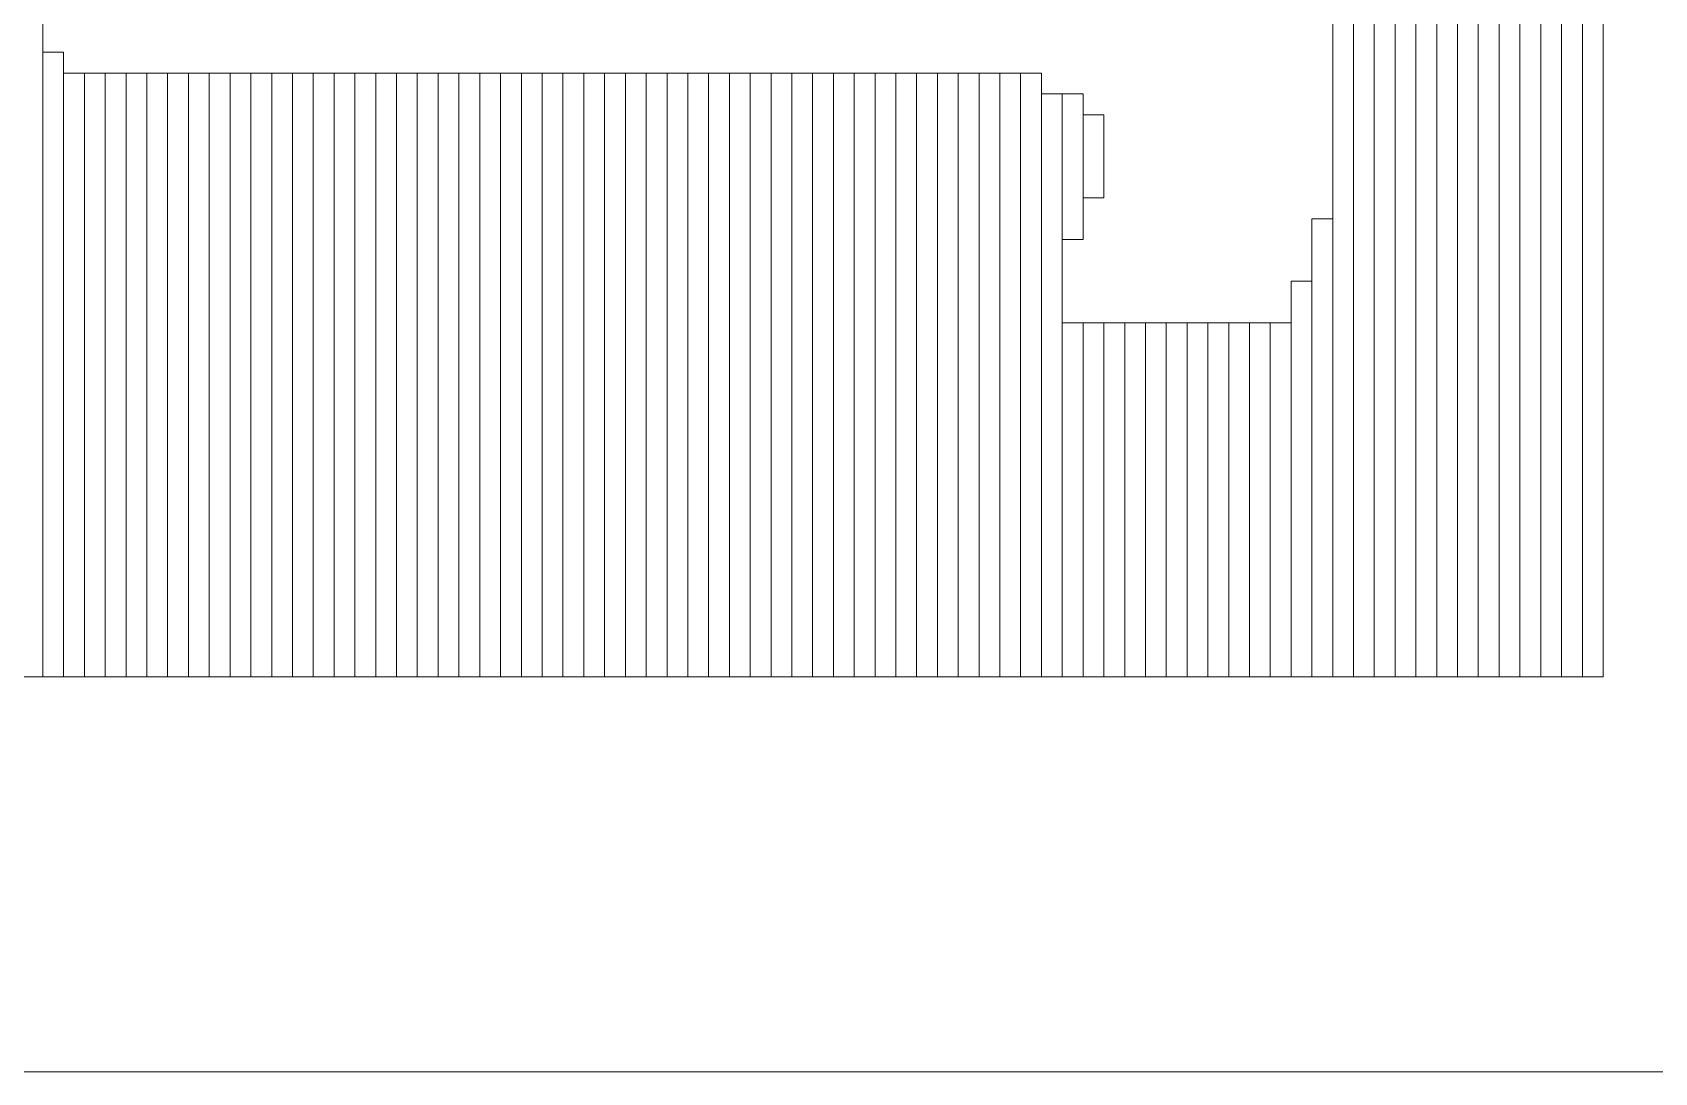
# Model space of a CAD drawing. Header units: millimetres. Extents: x -90 to 99, y -65 to 67.
# Drawn here: x -58.653 to -56.673, y -64.946 to -63.677 of the extents above; entities that cross this region are included whole.
import ezdxf

# ---------------------------------------------------------------- set-up
doc = ezdxf.new("R2010")
doc.units = ezdxf.units.MM
doc.header["$MEASUREMENT"] = 0
doc.layers.add('BG_OUTLINE', color=7, linetype='Continuous')
doc.layers.add('MA_PEN3', color=7, linetype='Continuous')

msp = doc.modelspace()

# ---------------------------------------------------------------- linework, layer by layer
at = {"layer": 'BG_OUTLINE', "color": 3, "lineweight": 9}
msp.add_open_spline([(-71.7269, -61.8795), (-71.7269, -61.8795), (-71.7343, 42.2681), (-71.7343, 42.2681), (-71.7343, 42.2681), (-71.7348, 43.0066), (-71.4419, 43.715), (-70.92, 44.2375), (-70.92, 44.2375), (-70.3982, 44.76), (-69.6866, 45.0538), (-68.9482, 45.0543), (-68.9482, 45.0543), (-68.9482, 45.0543), (75.2046, 45.0543), (75.2046, 45.0543), (75.2046, 45.0543), (76.8319, 45.0552), (78.1763, 43.7805), (78.2661, 42.1556), (78.2661, 42.1556), (78.2661, 42.1556), (78.2661, 31.2814), (78.2661, 31.2814), (78.2661, 31.2814), (78.2661, 31.2814), (72.2646, 31.2814), (72.2646, 31.2814), (72.2646, 31.2814), (72.2646, 31.2814), (72.2646, 26.9814), (72.2646, 26.9814), (72.2646, 26.9814), (72.2646, 26.9814), (78.2661, 26.9814), (78.2661, 26.9814), (78.2661, 26.9814), (78.2661, 26.9814), (78.2661, 18.6553), (78.2661, 18.6553), (78.2661, 18.6553), (78.2661, 18.6553), (72.2496, 18.6553), (72.2496, 18.6553), (72.2496, 18.6553), (72.2496, 18.6553), (72.2496, 14.3553), (72.2496, 14.3553), (72.2496, 14.3553), (72.2496, 14.3553), (78.2661, 14.3553), (78.2661, 14.3553), (78.2661, 14.3553), (78.2661, 14.3553), (78.2661, 9.255), (78.2661, 9.255), (78.2661, 9.255), (78.2661, 9.255), (72.2648, 9.255), (72.2648, 9.255), (72.2648, 9.255), (72.2648, 9.255), (72.2648, 4.955), (72.2648, 4.955), (72.2648, 4.955), (72.2648, 4.955), (78.2661, 4.955), (78.2661, 4.955), (78.2661, 4.955), (78.2661, 4.955), (78.2661, -3.3762), (78.2661, -3.3762), (78.2661, -3.3762), (78.2661, -3.3762), (72.2445, -3.3762), (72.2445, -3.3762), (72.2445, -3.3762), (72.2445, -3.3762), (72.2445, -7.6762), (72.2445, -7.6762), (72.2445, -7.6762), (72.2445, -7.6762), (78.2661, -7.6762), (78.2661, -7.6762), (78.2661, -7.6762), (78.2661, -7.6762), (78.2661, -12.7615), (78.2661, -12.7615), (78.2661, -12.7615), (78.2661, -12.7615), (72.2651, -12.7615), (72.2651, -12.7615), (72.2651, -12.7615), (72.2651, -12.7615), (72.2651, -17.0615), (72.2651, -17.0615), (72.2651, -17.0615), (72.2651, -17.0615), (78.2661, -17.0615), (78.2661, -17.0615), (78.2661, -17.0615), (78.2661, -17.0615), (78.2661, -25.4097), (78.2661, -25.4097), (78.2661, -25.4097), (78.2661, -25.4097), (72.2656, -25.4097), (72.2656, -25.4097), (72.2656, -25.4097), (72.2656, -25.4097), (72.2656, -29.7097), (72.2656, -29.7097), (72.2656, -29.7097), (72.2656, -29.7097), (78.2661, -29.7097), (78.2661, -29.7097), (78.2661, -29.7097), (78.2661, -29.7097), (78.2661, -34.793), (78.2661, -34.793), (78.2661, -34.793), (78.2661, -34.793), (72.2679, -34.793), (72.2679, -34.793), (72.2679, -34.793), (72.2679, -34.793), (72.2679, -39.0929), (72.2679, -39.0929), (72.2679, -39.0929), (72.2679, -39.0929), (78.2661, -39.0929), (78.2661, -39.0929), (78.2661, -39.0929), (78.2661, -39.0929), (78.2661, -47.4269), (78.2661, -47.4269), (78.2661, -47.4269), (78.2661, -47.4269), (72.2679, -47.4269), (72.2679, -47.4269), (72.2679, -47.4269), (72.2679, -47.4269), (72.2679, -51.7269), (72.2679, -51.7269), (72.2679, -51.7269), (72.2679, -51.7269), (78.2661, -51.7269), (78.2661, -51.7269), (78.2661, -51.7269), (78.2661, -51.7269), (78.2661, -51.8138), (78.2661, -51.8138), (78.2661, -51.8138), (78.2661, -51.8138), (78.2656, -61.8468), (78.2656, -61.8468), (78.2656, -61.8468), (78.2661, -62.6669), (77.9407, -63.4536), (77.3612, -64.0339), (77.3612, -64.0339), (76.7817, -64.6142), (75.9915, -64.9405), (75.1713, -64.941), (75.1713, -64.941), (75.1713, -64.941), (-68.6609, -64.9456), (-68.6609, -64.9456), (-68.6609, -64.9456), (-69.4735, -64.9461), (-70.2531, -64.6237), (-70.8281, -64.0495), (-70.8281, -64.0495), (-71.4031, -63.4752), (-71.7264, -62.6922), (-71.7269, -61.8795)], degree=3, knots=[0, 0, 0, 0, 0.022727, 0.022727, 0.022727, 0.022727, 0.045455, 0.045455, 0.045455, 0.045455, 0.068182, 0.068182, 0.068182, 0.068182, 0.090909, 0.090909, 0.090909, 0.090909, 0.113636, 0.113636, 0.113636, 0.113636, 0.136364, 0.136364, 0.136364, 0.136364, 0.159091, 0.159091, 0.159091, 0.159091, 0.181818, 0.181818, 0.181818, 0.181818, 0.204545, 0.204545, 0.204545, 0.204545, 0.227273, 0.227273, 0.227273, 0.227273, 0.25, 0.25, 0.25, 0.25, 0.272727, 0.272727, 0.272727, 0.272727, 0.295455, 0.295455, 0.295455, 0.295455, 0.318182, 0.318182, 0.318182, 0.318182, 0.340909, 0.340909, 0.340909, 0.340909, 0.363636, 0.363636, 0.363636, 0.363636, 0.386364, 0.386364, 0.386364, 0.386364, 0.409091, 0.409091, 0.409091, 0.409091, 0.431818, 0.431818, 0.431818, 0.431818, 0.454545, 0.454545, 0.454545, 0.454545, 0.477273, 0.477273, 0.477273, 0.477273, 0.5, 0.5, 0.5, 0.5, 0.522727, 0.522727, 0.522727, 0.522727, 0.545455, 0.545455, 0.545455, 0.545455, 0.568182, 0.568182, 0.568182, 0.568182, 0.590909, 0.590909, 0.590909, 0.590909, 0.613636, 0.613636, 0.613636, 0.613636, 0.636364, 0.636364, 0.636364, 0.636364, 0.659091, 0.659091, 0.659091, 0.659091, 0.681818, 0.681818, 0.681818, 0.681818, 0.704545, 0.704545, 0.704545, 0.704545, 0.727273, 0.727273, 0.727273, 0.727273, 0.75, 0.75, 0.75, 0.75, 0.772727, 0.772727, 0.772727, 0.772727, 0.795455, 0.795455, 0.795455, 0.795455, 0.818182, 0.818182, 0.818182, 0.818182, 0.840909, 0.840909, 0.840909, 0.840909, 0.863636, 0.863636, 0.863636, 0.863636, 0.886364, 0.886364, 0.886364, 0.886364, 0.909091, 0.909091, 0.909091, 0.909091, 0.931818, 0.931818, 0.931818, 0.931818, 0.954545, 0.954545, 0.954545, 0.954545, 0.977273, 0.977273, 0.977273, 0.977273, 1, 1, 1, 1], dxfattribs=at)
at = {"layer": 'MA_PEN3', "color": 5, "lineweight": 9}
for points in [[(-57.0403, -64.463), (-57.0403, -64.463), (-57.0657, -64.463), (-57.0657, -64.463), (-57.0657, -64.463), (-57.0657, -64.463), (-57.0657, -58.4432), (-57.0657, -58.4432), (-57.0657, -58.4432), (-57.0657, -58.4432), (-57.0403, -58.4432), (-57.0403, -58.4432), (-57.0403, -58.4432), (-57.0403, -58.4432), (-57.0403, -64.463), (-57.0403, -64.463)], [(-57.0149, -64.463), (-57.0149, -64.463), (-57.0403, -64.463), (-57.0403, -64.463), (-57.0403, -64.463), (-57.0403, -64.463), (-57.0403, -58.4432), (-57.0403, -58.4432), (-57.0403, -58.4432), (-57.0403, -58.4432), (-57.0149, -58.4432), (-57.0149, -58.4432), (-57.0149, -58.4432), (-57.0149, -58.4432), (-57.0149, -64.463), (-57.0149, -64.463)], [(-56.9895, -64.463), (-56.9895, -64.463), (-57.0149, -64.463), (-57.0149, -64.463), (-57.0149, -64.463), (-57.0149, -64.463), (-57.0149, -58.4432), (-57.0149, -58.4432), (-57.0149, -58.4432), (-57.0149, -58.4432), (-56.9895, -58.4432), (-56.9895, -58.4432), (-56.9895, -58.4432), (-56.9895, -58.4432), (-56.9895, -64.463), (-56.9895, -64.463)], [(-56.9641, -64.463), (-56.9641, -64.463), (-56.9895, -64.463), (-56.9895, -64.463), (-56.9895, -64.463), (-56.9895, -64.463), (-56.9895, -58.4432), (-56.9895, -58.4432), (-56.9895, -58.4432), (-56.9895, -58.4432), (-56.9641, -58.4432), (-56.9641, -58.4432), (-56.9641, -58.4432), (-56.9641, -58.4432), (-56.9641, -64.463), (-56.9641, -64.463)], [(-56.9387, -64.463), (-56.9387, -64.463), (-56.9641, -64.463), (-56.9641, -64.463), (-56.9641, -64.463), (-56.9641, -64.463), (-56.9641, -58.4432), (-56.9641, -58.4432), (-56.9641, -58.4432), (-56.9641, -58.4432), (-56.9387, -58.4432), (-56.9387, -58.4432), (-56.9387, -58.4432), (-56.9387, -58.4432), (-56.9387, -64.463), (-56.9387, -64.463)], [(-56.9133, -64.463), (-56.9133, -64.463), (-56.9387, -64.463), (-56.9387, -64.463), (-56.9387, -64.463), (-56.9387, -64.463), (-56.9387, -58.4432), (-56.9387, -58.4432), (-56.9387, -58.4432), (-56.9387, -58.4432), (-56.9133, -58.4432), (-56.9133, -58.4432), (-56.9133, -58.4432), (-56.9133, -58.4432), (-56.9133, -64.463), (-56.9133, -64.463)], [(-56.8879, -64.463), (-56.8879, -64.463), (-56.9133, -64.463), (-56.9133, -64.463), (-56.9133, -64.463), (-56.9133, -64.463), (-56.9133, -58.4432), (-56.9133, -58.4432), (-56.9133, -58.4432), (-56.9133, -58.4432), (-56.8879, -58.4432), (-56.8879, -58.4432), (-56.8879, -58.4432), (-56.8879, -58.4432), (-56.8879, -64.463), (-56.8879, -64.463)], [(-56.8625, -64.463), (-56.8625, -64.463), (-56.8879, -64.463), (-56.8879, -64.463), (-56.8879, -64.463), (-56.8879, -64.463), (-56.8879, -58.4432), (-56.8879, -58.4432), (-56.8879, -58.4432), (-56.8879, -58.4432), (-56.8625, -58.4432), (-56.8625, -58.4432), (-56.8625, -58.4432), (-56.8625, -58.4432), (-56.8625, -64.463), (-56.8625, -64.463)], [(-56.8371, -64.463), (-56.8371, -64.463), (-56.8625, -64.463), (-56.8625, -64.463), (-56.8625, -64.463), (-56.8625, -64.463), (-56.8625, -58.4432), (-56.8625, -58.4432), (-56.8625, -58.4432), (-56.8625, -58.4432), (-56.8371, -58.4432), (-56.8371, -58.4432), (-56.8371, -58.4432), (-56.8371, -58.4432), (-56.8371, -64.463), (-56.8371, -64.463)], [(-56.8117, -64.463), (-56.8117, -64.463), (-56.8371, -64.463), (-56.8371, -64.463), (-56.8371, -64.463), (-56.8371, -64.463), (-56.8371, -58.4432), (-56.8371, -58.4432), (-56.8371, -58.4432), (-56.8371, -58.4432), (-56.8117, -58.4432), (-56.8117, -58.4432), (-56.8117, -58.4432), (-56.8117, -58.4432), (-56.8117, -64.463), (-56.8117, -64.463)], [(-56.7863, -64.463), (-56.7863, -64.463), (-56.8117, -64.463), (-56.8117, -64.463), (-56.8117, -64.463), (-56.8117, -64.463), (-56.8117, -58.4432), (-56.8117, -58.4432), (-56.8117, -58.4432), (-56.8117, -58.4432), (-56.7863, -58.4432), (-56.7863, -58.4432), (-56.7863, -58.4432), (-56.7863, -58.4432), (-56.7863, -64.463), (-56.7863, -64.463)], [(-56.7609, -64.463), (-56.7609, -64.463), (-56.7863, -64.463), (-56.7863, -64.463), (-56.7863, -64.463), (-56.7863, -64.463), (-56.7863, -58.4432), (-56.7863, -58.4432), (-56.7863, -58.4432), (-56.7863, -58.4432), (-56.7609, -58.4432), (-56.7609, -58.4432), (-56.7609, -58.4432), (-56.7609, -58.4432), (-56.7609, -64.463), (-56.7609, -64.463)], [(-56.7355, -64.463), (-56.7355, -64.463), (-56.7609, -64.463), (-56.7609, -64.463), (-56.7609, -64.463), (-56.7609, -64.463), (-56.7609, -58.4432), (-56.7609, -58.4432), (-56.7609, -58.4432), (-56.7609, -58.4432), (-56.7355, -58.4432), (-56.7355, -58.4432), (-56.7355, -58.4432), (-56.7355, -58.4432), (-56.7355, -64.463), (-56.7355, -64.463)], [(-58.6406, -64.463), (-58.6406, -64.463), (-58.666, -64.463), (-58.666, -64.463), (-58.666, -64.463), (-58.666, -64.463), (-58.666, -59.8148), (-58.666, -59.8148), (-58.666, -59.8148), (-58.666, -59.8148), (-58.6406, -59.8148), (-58.6406, -59.8148), (-58.6406, -59.8148), (-58.6406, -59.8148), (-58.6406, -64.463), (-58.6406, -64.463)], [(-58.6152, -64.463), (-58.6152, -64.463), (-58.6406, -64.463), (-58.6406, -64.463), (-58.6406, -64.463), (-58.6406, -64.463), (-58.6406, -63.701), (-58.6406, -63.701), (-58.6406, -63.701), (-58.6406, -63.701), (-58.6152, -63.701), (-58.6152, -63.701), (-58.6152, -63.701), (-58.6152, -63.701), (-58.6152, -64.463), (-58.6152, -64.463)], [(-58.5898, -64.463), (-58.5898, -64.463), (-58.6152, -64.463), (-58.6152, -64.463), (-58.6152, -64.463), (-58.6152, -64.463), (-58.6152, -63.7264), (-58.6152, -63.7264), (-58.6152, -63.7264), (-58.6152, -63.7264), (-58.5898, -63.7264), (-58.5898, -63.7264), (-58.5898, -63.7264), (-58.5898, -63.7264), (-58.5898, -64.463), (-58.5898, -64.463)], [(-58.5644, -64.463), (-58.5644, -64.463), (-58.5898, -64.463), (-58.5898, -64.463), (-58.5898, -64.463), (-58.5898, -64.463), (-58.5898, -63.7264), (-58.5898, -63.7264), (-58.5898, -63.7264), (-58.5898, -63.7264), (-58.5644, -63.7264), (-58.5644, -63.7264), (-58.5644, -63.7264), (-58.5644, -63.7264), (-58.5644, -64.463), (-58.5644, -64.463)], [(-58.539, -64.463), (-58.539, -64.463), (-58.5644, -64.463), (-58.5644, -64.463), (-58.5644, -64.463), (-58.5644, -64.463), (-58.5644, -63.7264), (-58.5644, -63.7264), (-58.5644, -63.7264), (-58.5644, -63.7264), (-58.539, -63.7264), (-58.539, -63.7264), (-58.539, -63.7264), (-58.539, -63.7264), (-58.539, -64.463), (-58.539, -64.463)], [(-58.5136, -64.463), (-58.5136, -64.463), (-58.539, -64.463), (-58.539, -64.463), (-58.539, -64.463), (-58.539, -64.463), (-58.539, -63.7264), (-58.539, -63.7264), (-58.539, -63.7264), (-58.539, -63.7264), (-58.5136, -63.7264), (-58.5136, -63.7264), (-58.5136, -63.7264), (-58.5136, -63.7264), (-58.5136, -64.463), (-58.5136, -64.463)], [(-58.4882, -64.463), (-58.4882, -64.463), (-58.5136, -64.463), (-58.5136, -64.463), (-58.5136, -64.463), (-58.5136, -64.463), (-58.5136, -63.7264), (-58.5136, -63.7264), (-58.5136, -63.7264), (-58.5136, -63.7264), (-58.4882, -63.7264), (-58.4882, -63.7264), (-58.4882, -63.7264), (-58.4882, -63.7264), (-58.4882, -64.463), (-58.4882, -64.463)], [(-58.4628, -64.463), (-58.4628, -64.463), (-58.4882, -64.463), (-58.4882, -64.463), (-58.4882, -64.463), (-58.4882, -64.463), (-58.4882, -63.7264), (-58.4882, -63.7264), (-58.4882, -63.7264), (-58.4882, -63.7264), (-58.4628, -63.7264), (-58.4628, -63.7264), (-58.4628, -63.7264), (-58.4628, -63.7264), (-58.4628, -64.463), (-58.4628, -64.463)], [(-58.4374, -64.463), (-58.4374, -64.463), (-58.4628, -64.463), (-58.4628, -64.463), (-58.4628, -64.463), (-58.4628, -64.463), (-58.4628, -63.7264), (-58.4628, -63.7264), (-58.4628, -63.7264), (-58.4628, -63.7264), (-58.4374, -63.7264), (-58.4374, -63.7264), (-58.4374, -63.7264), (-58.4374, -63.7264), (-58.4374, -64.463), (-58.4374, -64.463)], [(-58.412, -64.463), (-58.412, -64.463), (-58.4374, -64.463), (-58.4374, -64.463), (-58.4374, -64.463), (-58.4374, -64.463), (-58.4374, -63.7264), (-58.4374, -63.7264), (-58.4374, -63.7264), (-58.4374, -63.7264), (-58.412, -63.7264), (-58.412, -63.7264), (-58.412, -63.7264), (-58.412, -63.7264), (-58.412, -64.463), (-58.412, -64.463)], [(-58.3866, -64.463), (-58.3866, -64.463), (-58.412, -64.463), (-58.412, -64.463), (-58.412, -64.463), (-58.412, -64.463), (-58.412, -63.7264), (-58.412, -63.7264), (-58.412, -63.7264), (-58.412, -63.7264), (-58.3866, -63.7264), (-58.3866, -63.7264), (-58.3866, -63.7264), (-58.3866, -63.7264), (-58.3866, -64.463), (-58.3866, -64.463)], [(-58.3612, -64.463), (-58.3612, -64.463), (-58.3866, -64.463), (-58.3866, -64.463), (-58.3866, -64.463), (-58.3866, -64.463), (-58.3866, -63.7264), (-58.3866, -63.7264), (-58.3866, -63.7264), (-58.3866, -63.7264), (-58.3612, -63.7264), (-58.3612, -63.7264), (-58.3612, -63.7264), (-58.3612, -63.7264), (-58.3612, -64.463), (-58.3612, -64.463)], [(-58.3358, -64.463), (-58.3358, -64.463), (-58.3612, -64.463), (-58.3612, -64.463), (-58.3612, -64.463), (-58.3612, -64.463), (-58.3612, -63.7264), (-58.3612, -63.7264), (-58.3612, -63.7264), (-58.3612, -63.7264), (-58.3358, -63.7264), (-58.3358, -63.7264), (-58.3358, -63.7264), (-58.3358, -63.7264), (-58.3358, -64.463), (-58.3358, -64.463)], [(-58.3104, -64.463), (-58.3104, -64.463), (-58.3358, -64.463), (-58.3358, -64.463), (-58.3358, -64.463), (-58.3358, -64.463), (-58.3358, -63.7264), (-58.3358, -63.7264), (-58.3358, -63.7264), (-58.3358, -63.7264), (-58.3104, -63.7264), (-58.3104, -63.7264), (-58.3104, -63.7264), (-58.3104, -63.7264), (-58.3104, -64.463), (-58.3104, -64.463)], [(-58.285, -64.463), (-58.285, -64.463), (-58.3104, -64.463), (-58.3104, -64.463), (-58.3104, -64.463), (-58.3104, -64.463), (-58.3104, -63.7264), (-58.3104, -63.7264), (-58.3104, -63.7264), (-58.3104, -63.7264), (-58.285, -63.7264), (-58.285, -63.7264), (-58.285, -63.7264), (-58.285, -63.7264), (-58.285, -64.463), (-58.285, -64.463)], [(-58.2596, -64.463), (-58.2596, -64.463), (-58.285, -64.463), (-58.285, -64.463), (-58.285, -64.463), (-58.285, -64.463), (-58.285, -63.7264), (-58.285, -63.7264), (-58.285, -63.7264), (-58.285, -63.7264), (-58.2596, -63.7264), (-58.2596, -63.7264), (-58.2596, -63.7264), (-58.2596, -63.7264), (-58.2596, -64.463), (-58.2596, -64.463)], [(-58.2342, -64.463), (-58.2342, -64.463), (-58.2596, -64.463), (-58.2596, -64.463), (-58.2596, -64.463), (-58.2596, -64.463), (-58.2596, -63.7264), (-58.2596, -63.7264), (-58.2596, -63.7264), (-58.2596, -63.7264), (-58.2342, -63.7264), (-58.2342, -63.7264), (-58.2342, -63.7264), (-58.2342, -63.7264), (-58.2342, -64.463), (-58.2342, -64.463)], [(-58.2088, -64.463), (-58.2088, -64.463), (-58.2342, -64.463), (-58.2342, -64.463), (-58.2342, -64.463), (-58.2342, -64.463), (-58.2342, -63.7264), (-58.2342, -63.7264), (-58.2342, -63.7264), (-58.2342, -63.7264), (-58.2088, -63.7264), (-58.2088, -63.7264), (-58.2088, -63.7264), (-58.2088, -63.7264), (-58.2088, -64.463), (-58.2088, -64.463)], [(-58.1834, -64.463), (-58.1834, -64.463), (-58.2088, -64.463), (-58.2088, -64.463), (-58.2088, -64.463), (-58.2088, -64.463), (-58.2088, -63.7264), (-58.2088, -63.7264), (-58.2088, -63.7264), (-58.2088, -63.7264), (-58.1834, -63.7264), (-58.1834, -63.7264), (-58.1834, -63.7264), (-58.1834, -63.7264), (-58.1834, -64.463), (-58.1834, -64.463)], [(-58.158, -64.463), (-58.158, -64.463), (-58.1834, -64.463), (-58.1834, -64.463), (-58.1834, -64.463), (-58.1834, -64.463), (-58.1834, -63.7264), (-58.1834, -63.7264), (-58.1834, -63.7264), (-58.1834, -63.7264), (-58.158, -63.7264), (-58.158, -63.7264), (-58.158, -63.7264), (-58.158, -63.7264), (-58.158, -64.463), (-58.158, -64.463)], [(-58.1326, -64.463), (-58.1326, -64.463), (-58.158, -64.463), (-58.158, -64.463), (-58.158, -64.463), (-58.158, -64.463), (-58.158, -63.7264), (-58.158, -63.7264), (-58.158, -63.7264), (-58.158, -63.7264), (-58.1326, -63.7264), (-58.1326, -63.7264), (-58.1326, -63.7264), (-58.1326, -63.7264), (-58.1326, -64.463), (-58.1326, -64.463)], [(-58.1071, -64.463), (-58.1071, -64.463), (-58.1326, -64.463), (-58.1326, -64.463), (-58.1326, -64.463), (-58.1326, -64.463), (-58.1326, -63.7264), (-58.1326, -63.7264), (-58.1326, -63.7264), (-58.1326, -63.7264), (-58.1071, -63.7264), (-58.1071, -63.7264), (-58.1071, -63.7264), (-58.1071, -63.7264), (-58.1071, -64.463), (-58.1071, -64.463)], [(-58.0817, -64.463), (-58.0817, -64.463), (-58.1071, -64.463), (-58.1071, -64.463), (-58.1071, -64.463), (-58.1071, -64.463), (-58.1071, -63.7264), (-58.1071, -63.7264), (-58.1071, -63.7264), (-58.1071, -63.7264), (-58.0817, -63.7264), (-58.0817, -63.7264), (-58.0817, -63.7264), (-58.0817, -63.7264), (-58.0817, -64.463), (-58.0817, -64.463)], [(-58.0563, -64.463), (-58.0563, -64.463), (-58.0817, -64.463), (-58.0817, -64.463), (-58.0817, -64.463), (-58.0817, -64.463), (-58.0817, -63.7264), (-58.0817, -63.7264), (-58.0817, -63.7264), (-58.0817, -63.7264), (-58.0563, -63.7264), (-58.0563, -63.7264), (-58.0563, -63.7264), (-58.0563, -63.7264), (-58.0563, -64.463), (-58.0563, -64.463)], [(-58.0309, -64.463), (-58.0309, -64.463), (-58.0563, -64.463), (-58.0563, -64.463), (-58.0563, -64.463), (-58.0563, -64.463), (-58.0563, -63.7264), (-58.0563, -63.7264), (-58.0563, -63.7264), (-58.0563, -63.7264), (-58.0309, -63.7264), (-58.0309, -63.7264), (-58.0309, -63.7264), (-58.0309, -63.7264), (-58.0309, -64.463), (-58.0309, -64.463)], [(-58.0055, -64.463), (-58.0055, -64.463), (-58.0309, -64.463), (-58.0309, -64.463), (-58.0309, -64.463), (-58.0309, -64.463), (-58.0309, -63.7264), (-58.0309, -63.7264), (-58.0309, -63.7264), (-58.0309, -63.7264), (-58.0055, -63.7264), (-58.0055, -63.7264), (-58.0055, -63.7264), (-58.0055, -63.7264), (-58.0055, -64.463), (-58.0055, -64.463)], [(-57.9801, -64.463), (-57.9801, -64.463), (-58.0055, -64.463), (-58.0055, -64.463), (-58.0055, -64.463), (-58.0055, -64.463), (-58.0055, -63.7264), (-58.0055, -63.7264), (-58.0055, -63.7264), (-58.0055, -63.7264), (-57.9801, -63.7264), (-57.9801, -63.7264), (-57.9801, -63.7264), (-57.9801, -63.7264), (-57.9801, -64.463), (-57.9801, -64.463)], [(-57.9547, -64.463), (-57.9547, -64.463), (-57.9801, -64.463), (-57.9801, -64.463), (-57.9801, -64.463), (-57.9801, -64.463), (-57.9801, -63.7264), (-57.9801, -63.7264), (-57.9801, -63.7264), (-57.9801, -63.7264), (-57.9547, -63.7264), (-57.9547, -63.7264), (-57.9547, -63.7264), (-57.9547, -63.7264), (-57.9547, -64.463), (-57.9547, -64.463)], [(-57.9293, -64.463), (-57.9293, -64.463), (-57.9547, -64.463), (-57.9547, -64.463), (-57.9547, -64.463), (-57.9547, -64.463), (-57.9547, -63.7264), (-57.9547, -63.7264), (-57.9547, -63.7264), (-57.9547, -63.7264), (-57.9293, -63.7264), (-57.9293, -63.7264), (-57.9293, -63.7264), (-57.9293, -63.7264), (-57.9293, -64.463), (-57.9293, -64.463)], [(-57.9039, -64.463), (-57.9039, -64.463), (-57.9293, -64.463), (-57.9293, -64.463), (-57.9293, -64.463), (-57.9293, -64.463), (-57.9293, -63.7264), (-57.9293, -63.7264), (-57.9293, -63.7264), (-57.9293, -63.7264), (-57.9039, -63.7264), (-57.9039, -63.7264), (-57.9039, -63.7264), (-57.9039, -63.7264), (-57.9039, -64.463), (-57.9039, -64.463)], [(-57.8785, -64.463), (-57.8785, -64.463), (-57.9039, -64.463), (-57.9039, -64.463), (-57.9039, -64.463), (-57.9039, -64.463), (-57.9039, -63.7264), (-57.9039, -63.7264), (-57.9039, -63.7264), (-57.9039, -63.7264), (-57.8785, -63.7264), (-57.8785, -63.7264), (-57.8785, -63.7264), (-57.8785, -63.7264), (-57.8785, -64.463), (-57.8785, -64.463)], [(-57.8531, -64.463), (-57.8531, -64.463), (-57.8785, -64.463), (-57.8785, -64.463), (-57.8785, -64.463), (-57.8785, -64.463), (-57.8785, -63.7264), (-57.8785, -63.7264), (-57.8785, -63.7264), (-57.8785, -63.7264), (-57.8531, -63.7264), (-57.8531, -63.7264), (-57.8531, -63.7264), (-57.8531, -63.7264), (-57.8531, -64.463), (-57.8531, -64.463)], [(-57.8277, -64.463), (-57.8277, -64.463), (-57.8531, -64.463), (-57.8531, -64.463), (-57.8531, -64.463), (-57.8531, -64.463), (-57.8531, -63.7264), (-57.8531, -63.7264), (-57.8531, -63.7264), (-57.8531, -63.7264), (-57.8277, -63.7264), (-57.8277, -63.7264), (-57.8277, -63.7264), (-57.8277, -63.7264), (-57.8277, -64.463), (-57.8277, -64.463)], [(-57.8023, -64.463), (-57.8023, -64.463), (-57.8277, -64.463), (-57.8277, -64.463), (-57.8277, -64.463), (-57.8277, -64.463), (-57.8277, -63.7264), (-57.8277, -63.7264), (-57.8277, -63.7264), (-57.8277, -63.7264), (-57.8023, -63.7264), (-57.8023, -63.7264), (-57.8023, -63.7264), (-57.8023, -63.7264), (-57.8023, -64.463), (-57.8023, -64.463)], [(-57.7769, -64.463), (-57.7769, -64.463), (-57.8023, -64.463), (-57.8023, -64.463), (-57.8023, -64.463), (-57.8023, -64.463), (-57.8023, -63.7264), (-57.8023, -63.7264), (-57.8023, -63.7264), (-57.8023, -63.7264), (-57.7769, -63.7264), (-57.7769, -63.7264), (-57.7769, -63.7264), (-57.7769, -63.7264), (-57.7769, -64.463), (-57.7769, -64.463)], [(-57.7515, -64.463), (-57.7515, -64.463), (-57.7769, -64.463), (-57.7769, -64.463), (-57.7769, -64.463), (-57.7769, -64.463), (-57.7769, -63.7264), (-57.7769, -63.7264), (-57.7769, -63.7264), (-57.7769, -63.7264), (-57.7515, -63.7264), (-57.7515, -63.7264), (-57.7515, -63.7264), (-57.7515, -63.7264), (-57.7515, -64.463), (-57.7515, -64.463)], [(-57.7261, -64.463), (-57.7261, -64.463), (-57.7515, -64.463), (-57.7515, -64.463), (-57.7515, -64.463), (-57.7515, -64.463), (-57.7515, -63.7264), (-57.7515, -63.7264), (-57.7515, -63.7264), (-57.7515, -63.7264), (-57.7261, -63.7264), (-57.7261, -63.7264), (-57.7261, -63.7264), (-57.7261, -63.7264), (-57.7261, -64.463), (-57.7261, -64.463)], [(-57.7007, -64.463), (-57.7007, -64.463), (-57.7261, -64.463), (-57.7261, -64.463), (-57.7261, -64.463), (-57.7261, -64.463), (-57.7261, -63.7264), (-57.7261, -63.7264), (-57.7261, -63.7264), (-57.7261, -63.7264), (-57.7007, -63.7264), (-57.7007, -63.7264), (-57.7007, -63.7264), (-57.7007, -63.7264), (-57.7007, -64.463), (-57.7007, -64.463)], [(-57.6753, -64.463), (-57.6753, -64.463), (-57.7007, -64.463), (-57.7007, -64.463), (-57.7007, -64.463), (-57.7007, -64.463), (-57.7007, -63.7264), (-57.7007, -63.7264), (-57.7007, -63.7264), (-57.7007, -63.7264), (-57.6753, -63.7264), (-57.6753, -63.7264), (-57.6753, -63.7264), (-57.6753, -63.7264), (-57.6753, -64.463), (-57.6753, -64.463)], [(-57.6499, -64.463), (-57.6499, -64.463), (-57.6753, -64.463), (-57.6753, -64.463), (-57.6753, -64.463), (-57.6753, -64.463), (-57.6753, -63.7264), (-57.6753, -63.7264), (-57.6753, -63.7264), (-57.6753, -63.7264), (-57.6499, -63.7264), (-57.6499, -63.7264), (-57.6499, -63.7264), (-57.6499, -63.7264), (-57.6499, -64.463), (-57.6499, -64.463)], [(-57.6245, -64.463), (-57.6245, -64.463), (-57.6499, -64.463), (-57.6499, -64.463), (-57.6499, -64.463), (-57.6499, -64.463), (-57.6499, -63.7264), (-57.6499, -63.7264), (-57.6499, -63.7264), (-57.6499, -63.7264), (-57.6245, -63.7264), (-57.6245, -63.7264), (-57.6245, -63.7264), (-57.6245, -63.7264), (-57.6245, -64.463), (-57.6245, -64.463)], [(-57.5991, -64.463), (-57.5991, -64.463), (-57.6245, -64.463), (-57.6245, -64.463), (-57.6245, -64.463), (-57.6245, -64.463), (-57.6245, -63.7264), (-57.6245, -63.7264), (-57.6245, -63.7264), (-57.6245, -63.7264), (-57.5991, -63.7264), (-57.5991, -63.7264), (-57.5991, -63.7264), (-57.5991, -63.7264), (-57.5991, -64.463), (-57.5991, -64.463)], [(-57.5737, -64.463), (-57.5737, -64.463), (-57.5991, -64.463), (-57.5991, -64.463), (-57.5991, -64.463), (-57.5991, -64.463), (-57.5991, -63.7264), (-57.5991, -63.7264), (-57.5991, -63.7264), (-57.5991, -63.7264), (-57.5737, -63.7264), (-57.5737, -63.7264), (-57.5737, -63.7264), (-57.5737, -63.7264), (-57.5737, -64.463), (-57.5737, -64.463)], [(-57.5483, -64.463), (-57.5483, -64.463), (-57.5737, -64.463), (-57.5737, -64.463), (-57.5737, -64.463), (-57.5737, -64.463), (-57.5737, -63.7264), (-57.5737, -63.7264), (-57.5737, -63.7264), (-57.5737, -63.7264), (-57.5483, -63.7264), (-57.5483, -63.7264), (-57.5483, -63.7264), (-57.5483, -63.7264), (-57.5483, -64.463), (-57.5483, -64.463)], [(-57.5229, -64.463), (-57.5229, -64.463), (-57.5483, -64.463), (-57.5483, -64.463), (-57.5483, -64.463), (-57.5483, -64.463), (-57.5483, -63.7264), (-57.5483, -63.7264), (-57.5483, -63.7264), (-57.5483, -63.7264), (-57.5229, -63.7264), (-57.5229, -63.7264), (-57.5229, -63.7264), (-57.5229, -63.7264), (-57.5229, -64.463), (-57.5229, -64.463)], [(-57.4975, -64.463), (-57.4975, -64.463), (-57.5229, -64.463), (-57.5229, -64.463), (-57.5229, -64.463), (-57.5229, -64.463), (-57.5229, -63.7264), (-57.5229, -63.7264), (-57.5229, -63.7264), (-57.5229, -63.7264), (-57.4975, -63.7264), (-57.4975, -63.7264), (-57.4975, -63.7264), (-57.4975, -63.7264), (-57.4975, -64.463), (-57.4975, -64.463)], [(-57.4721, -64.463), (-57.4721, -64.463), (-57.4975, -64.463), (-57.4975, -64.463), (-57.4975, -64.463), (-57.4975, -64.463), (-57.4975, -63.7264), (-57.4975, -63.7264), (-57.4975, -63.7264), (-57.4975, -63.7264), (-57.4721, -63.7264), (-57.4721, -63.7264), (-57.4721, -63.7264), (-57.4721, -63.7264), (-57.4721, -64.463), (-57.4721, -64.463)], [(-57.4467, -64.463), (-57.4467, -64.463), (-57.4721, -64.463), (-57.4721, -64.463), (-57.4721, -64.463), (-57.4721, -64.463), (-57.4721, -63.7264), (-57.4721, -63.7264), (-57.4721, -63.7264), (-57.4721, -63.7264), (-57.4467, -63.7264), (-57.4467, -63.7264), (-57.4467, -63.7264), (-57.4467, -63.7264), (-57.4467, -64.463), (-57.4467, -64.463)], [(-57.4213, -64.463), (-57.4213, -64.463), (-57.4467, -64.463), (-57.4467, -64.463), (-57.4467, -64.463), (-57.4467, -64.463), (-57.4467, -63.7264), (-57.4467, -63.7264), (-57.4467, -63.7264), (-57.4467, -63.7264), (-57.4213, -63.7264), (-57.4213, -63.7264), (-57.4213, -63.7264), (-57.4213, -63.7264), (-57.4213, -64.463), (-57.4213, -64.463)], [(-57.3959, -64.463), (-57.3959, -64.463), (-57.4213, -64.463), (-57.4213, -64.463), (-57.4213, -64.463), (-57.4213, -64.463), (-57.4213, -63.7518), (-57.4213, -63.7518), (-57.4213, -63.7518), (-57.4213, -63.7518), (-57.3959, -63.7518), (-57.3959, -63.7518), (-57.3959, -63.7518), (-57.3959, -63.7518), (-57.3959, -64.463), (-57.3959, -64.463)], [(-57.3705, -63.9296), (-57.3705, -63.9296), (-57.3959, -63.9296), (-57.3959, -63.9296), (-57.3959, -63.9296), (-57.3959, -63.9296), (-57.3959, -63.7518), (-57.3959, -63.7518), (-57.3959, -63.7518), (-57.3959, -63.7518), (-57.3705, -63.7518), (-57.3705, -63.7518), (-57.3705, -63.7518), (-57.3705, -63.7518), (-57.3705, -63.9296), (-57.3705, -63.9296)], [(-57.3451, -63.8788), (-57.3451, -63.8788), (-57.3705, -63.8788), (-57.3705, -63.8788), (-57.3705, -63.8788), (-57.3705, -63.8788), (-57.3705, -63.7772), (-57.3705, -63.7772), (-57.3705, -63.7772), (-57.3705, -63.7772), (-57.3451, -63.7772), (-57.3451, -63.7772), (-57.3451, -63.7772), (-57.3451, -63.7772), (-57.3451, -63.8788), (-57.3451, -63.8788)], [(-57.0657, -64.463), (-57.0657, -64.463), (-57.0911, -64.463), (-57.0911, -64.463), (-57.0911, -64.463), (-57.0911, -64.463), (-57.0911, -63.9042), (-57.0911, -63.9042), (-57.0911, -63.9042), (-57.0911, -63.9042), (-57.0657, -63.9042), (-57.0657, -63.9042), (-57.0657, -63.9042), (-57.0657, -63.9042), (-57.0657, -64.463), (-57.0657, -64.463)], [(-57.0911, -64.463), (-57.0911, -64.463), (-57.1165, -64.463), (-57.1165, -64.463), (-57.1165, -64.463), (-57.1165, -64.463), (-57.1165, -63.9804), (-57.1165, -63.9804), (-57.1165, -63.9804), (-57.1165, -63.9804), (-57.0911, -63.9804), (-57.0911, -63.9804), (-57.0911, -63.9804), (-57.0911, -63.9804), (-57.0911, -64.463), (-57.0911, -64.463)], [(-57.3705, -64.463), (-57.3705, -64.463), (-57.3959, -64.463), (-57.3959, -64.463), (-57.3959, -64.463), (-57.3959, -64.463), (-57.3959, -64.0312), (-57.3959, -64.0312), (-57.3959, -64.0312), (-57.3959, -64.0312), (-57.3705, -64.0312), (-57.3705, -64.0312), (-57.3705, -64.0312), (-57.3705, -64.0312), (-57.3705, -64.463), (-57.3705, -64.463)], [(-57.3451, -64.463), (-57.3451, -64.463), (-57.3705, -64.463), (-57.3705, -64.463), (-57.3705, -64.463), (-57.3705, -64.463), (-57.3705, -64.0312), (-57.3705, -64.0312), (-57.3705, -64.0312), (-57.3705, -64.0312), (-57.3451, -64.0312), (-57.3451, -64.0312), (-57.3451, -64.0312), (-57.3451, -64.0312), (-57.3451, -64.463), (-57.3451, -64.463)], [(-57.3197, -64.463), (-57.3197, -64.463), (-57.3451, -64.463), (-57.3451, -64.463), (-57.3451, -64.463), (-57.3451, -64.463), (-57.3451, -64.0312), (-57.3451, -64.0312), (-57.3451, -64.0312), (-57.3451, -64.0312), (-57.3197, -64.0312), (-57.3197, -64.0312), (-57.3197, -64.0312), (-57.3197, -64.0312), (-57.3197, -64.463), (-57.3197, -64.463)], [(-57.2943, -64.463), (-57.2943, -64.463), (-57.3197, -64.463), (-57.3197, -64.463), (-57.3197, -64.463), (-57.3197, -64.463), (-57.3197, -64.0312), (-57.3197, -64.0312), (-57.3197, -64.0312), (-57.3197, -64.0312), (-57.2943, -64.0312), (-57.2943, -64.0312), (-57.2943, -64.0312), (-57.2943, -64.0312), (-57.2943, -64.463), (-57.2943, -64.463)], [(-57.2689, -64.463), (-57.2689, -64.463), (-57.2943, -64.463), (-57.2943, -64.463), (-57.2943, -64.463), (-57.2943, -64.463), (-57.2943, -64.0312), (-57.2943, -64.0312), (-57.2943, -64.0312), (-57.2943, -64.0312), (-57.2689, -64.0312), (-57.2689, -64.0312), (-57.2689, -64.0312), (-57.2689, -64.0312), (-57.2689, -64.463), (-57.2689, -64.463)], [(-57.2435, -64.463), (-57.2435, -64.463), (-57.2689, -64.463), (-57.2689, -64.463), (-57.2689, -64.463), (-57.2689, -64.463), (-57.2689, -64.0312), (-57.2689, -64.0312), (-57.2689, -64.0312), (-57.2689, -64.0312), (-57.2435, -64.0312), (-57.2435, -64.0312), (-57.2435, -64.0312), (-57.2435, -64.0312), (-57.2435, -64.463), (-57.2435, -64.463)], [(-57.2181, -64.463), (-57.2181, -64.463), (-57.2435, -64.463), (-57.2435, -64.463), (-57.2435, -64.463), (-57.2435, -64.463), (-57.2435, -64.0312), (-57.2435, -64.0312), (-57.2435, -64.0312), (-57.2435, -64.0312), (-57.2181, -64.0312), (-57.2181, -64.0312), (-57.2181, -64.0312), (-57.2181, -64.0312), (-57.2181, -64.463), (-57.2181, -64.463)], [(-57.1927, -64.463), (-57.1927, -64.463), (-57.2181, -64.463), (-57.2181, -64.463), (-57.2181, -64.463), (-57.2181, -64.463), (-57.2181, -64.0312), (-57.2181, -64.0312), (-57.2181, -64.0312), (-57.2181, -64.0312), (-57.1927, -64.0312), (-57.1927, -64.0312), (-57.1927, -64.0312), (-57.1927, -64.0312), (-57.1927, -64.463), (-57.1927, -64.463)], [(-57.1673, -64.463), (-57.1673, -64.463), (-57.1927, -64.463), (-57.1927, -64.463), (-57.1927, -64.463), (-57.1927, -64.463), (-57.1927, -64.0312), (-57.1927, -64.0312), (-57.1927, -64.0312), (-57.1927, -64.0312), (-57.1673, -64.0312), (-57.1673, -64.0312), (-57.1673, -64.0312), (-57.1673, -64.0312), (-57.1673, -64.463), (-57.1673, -64.463)], [(-57.1419, -64.463), (-57.1419, -64.463), (-57.1673, -64.463), (-57.1673, -64.463), (-57.1673, -64.463), (-57.1673, -64.463), (-57.1673, -64.0312), (-57.1673, -64.0312), (-57.1673, -64.0312), (-57.1673, -64.0312), (-57.1419, -64.0312), (-57.1419, -64.0312), (-57.1419, -64.0312), (-57.1419, -64.0312), (-57.1419, -64.463), (-57.1419, -64.463)], [(-57.1165, -64.463), (-57.1165, -64.463), (-57.1419, -64.463), (-57.1419, -64.463), (-57.1419, -64.463), (-57.1419, -64.463), (-57.1419, -64.0312), (-57.1419, -64.0312), (-57.1419, -64.0312), (-57.1419, -64.0312), (-57.1165, -64.0312), (-57.1165, -64.0312), (-57.1165, -64.0312), (-57.1165, -64.0312), (-57.1165, -64.463), (-57.1165, -64.463)]]:
    msp.add_open_spline(points, degree=3, knots=[0, 0, 0, 0, 0.25, 0.25, 0.25, 0.25, 0.5, 0.5, 0.5, 0.5, 0.75, 0.75, 0.75, 0.75, 1, 1, 1, 1], dxfattribs=at)

doc.saveas('drawing.dxf')
